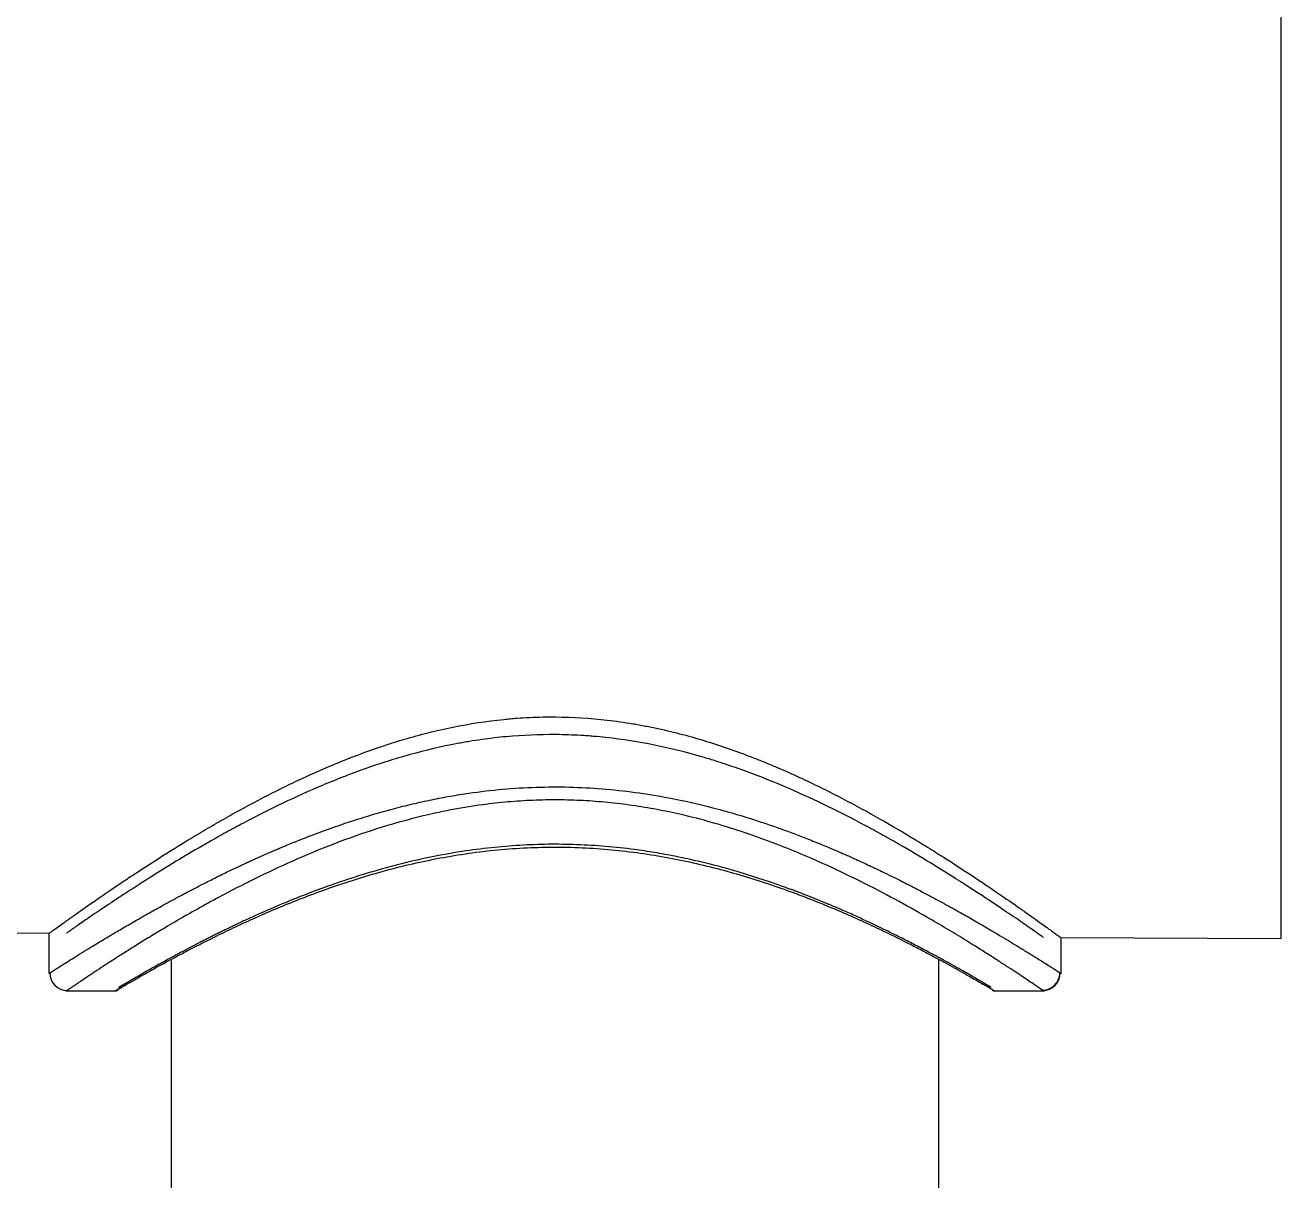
# Model space of a CAD drawing. Header units: millimetres. Extents: x 11618 to 13994, y -5897 to -2537.
# Drawn here: x 12316.13 to 12352.12, y -4191.16 to -4158.07 of the extents above; entities that cross this region are included whole.
import ezdxf

# ---------------------------------------------------------------- set-up
doc = ezdxf.new("R2010")
doc.units = ezdxf.units.MM
doc.layers.add('DIM', color=3, linetype='Continuous', lineweight=13)
doc.styles.get("Standard").update_dxf_attribs({"font": 'arial.ttf'})
doc.dimstyles.get("Standard").update_dxf_attribs({"dimtxt": 0.18, "dimasz": 0.18, "dimexe": 0.18, "dimexo": 0.0625, "dimgap": 0.09, "dimtad": 0, "dimtih": 1, "dimtoh": 1, "dimdec": 1, "dimdsep": 46, "dimtxsty": 'Standard', "dimcen": 0.09, "dimadec": 0, "dimazin": 0, "dimtfac": 1, "dimtdec": 1, "dimtofl": 0, "dimtmove": 0, "dimatfit": 3, "dimfxl": 1, "dimtolj": 1, "dimtzin": 0, "dimarcsym": 0})

# ---------------------------------------------------------------- blocks, each defined once
blk = doc.blocks.new('*D7')
at = {"layer": 'Defpoints', "color": 0, "transparency": 16777216}
for p in [(12331.318, -3489.71), (12736.437, -5533.88), (12816.946, -5533.88)]:
    blk.add_point(p, dxfattribs=at)
at = {"layer": 'DIM', "color": 0, "lineweight": -2, "transparency": 16777216}
for p, q in [((12331.381, -3489.71), (12817.126, -3489.71)), ((12816.946, -3507.71), (12816.946, -4494.996)), ((12816.946, -5515.88), (12816.946, -4528.595)), ((12736.499, -5533.88), (12817.126, -5533.88))]:
    blk.add_line(p, q, dxfattribs=at)
at = {"layer": 'DIM', "color": 0, "transparency": 16777216}
for points in [[(12813.946, -3507.71), (12819.946, -3507.71), (12816.946, -3489.71)], [(12813.946, -5515.88), (12819.946, -5515.88), (12816.946, -5533.88)]]:
    blk.add_solid(points, dxfattribs=at)
at = {"layer": 'DIM', "color": 3, "transparency": 16777216, "insert": (12816.946, -4511.795), "char_height": 18, "attachment_point": 5}
blk.add_mtext('\\A1;(2280)', dxfattribs=at)

msp = doc.modelspace()

# ---------------------------------------------------------------- linework, layer by layer
at = {"linetype": 'Continuous', "lineweight": 18}
for p, q in [((12352.118, -4144.249), (12352.118, -4184.249)), ((12284.306, -4183.951), (12316.823, -4184.094)), ((12316.818, -4185.249), (12316.818, -4184.098)), ((12345.814, -4184.222), (12352.118, -4184.249)), ((12345.818, -4185.249), (12345.818, -4184.225)), ((12320.318, -4184.879), (12320.318, -4654)), ((12342.318, -4654), (12342.318, -4184.865)), ((12317.298, -4185.749), (12318.75, -4185.749)), ((12343.885, -4185.749), (12345.342, -4185.749)), ((12343.912, -4185.745), (12343.919, -4185.749))]:
    msp.add_line(p, q, dxfattribs=at)
for centre, major_axis, ratio, start_param, end_param in [((12317.341, -4185.234), (0.277, -0.416), 0.99765, 4.12589, 5.694515), ((12345.296, -4185.235), (0.277, 0.416), 0.997724, 3.730242, 5.298935), ((12318.724, -4185.646), (0.0507, -0.0862), 0.999408, 0.182879, 0.493111)]:
    msp.add_ellipse(centre, major_axis=major_axis, ratio=ratio, start_param=start_param, end_param=end_param, dxfattribs=at)
for points, knots in [([(12316.818, -4184.098), (12316.818, -4184.098), (12316.844, -4184.079), (12316.945, -4184.006), (12317.02, -4183.952), (12317.169, -4183.845), (12317.224, -4183.805), (12317.317, -4183.739), (12317.349, -4183.716), (12317.417, -4183.668), (12317.452, -4183.642), (12317.636, -4183.512), (12317.804, -4183.394), (12318.18, -4183.132), (12318.388, -4182.989), (12318.728, -4182.757), (12318.847, -4182.678), (12319.031, -4182.554), (12319.094, -4182.512), (12319.222, -4182.427), (12319.287, -4182.385), (12319.617, -4182.168), (12319.896, -4181.988), (12320.485, -4181.618), (12320.794, -4181.428), (12321.281, -4181.138), (12321.447, -4181.041), (12321.701, -4180.894), (12321.787, -4180.845), (12321.961, -4180.747), (12322.049, -4180.697), (12322.493, -4180.451), (12322.859, -4180.256), (12323.614, -4179.874), (12324.004, -4179.687), (12324.81, -4179.327), (12325.226, -4179.153), (12325.873, -4178.909), (12326.092, -4178.83), (12326.427, -4178.717), (12326.54, -4178.679), (12326.767, -4178.607), (12326.88, -4178.572), (12327.452, -4178.403), (12327.918, -4178.285), (12328.869, -4178.091), (12329.354, -4178.016), (12329.911, -4177.96), (12329.974, -4177.954), (12330.098, -4177.943), (12330.285, -4177.928), (12330.471, -4177.917), (12330.843, -4177.899), (12331.09, -4177.895), (12331.832, -4177.9), (12332.324, -4177.931), (12333.058, -4178.016), (12333.303, -4178.05), (12333.608, -4178.101), (12333.669, -4178.112), (12333.79, -4178.134), (12333.972, -4178.168), (12334.152, -4178.205), (12334.748, -4178.334), (12335.211, -4178.458), (12336.116, -4178.738), (12336.557, -4178.893), (12337.095, -4179.102), (12337.256, -4179.166), (12337.415, -4179.232), (12337.521, -4179.276), (12337.574, -4179.298), (12337.837, -4179.41), (12338.043, -4179.501), (12338.649, -4179.778), (12339.039, -4179.968), (12339.791, -4180.355), (12340.154, -4180.552), (12340.855, -4180.946), (12341.193, -4181.143), (12341.559, -4181.364), (12341.599, -4181.388), (12341.68, -4181.437), (12341.72, -4181.461), (12341.84, -4181.534), (12342.076, -4181.68), (12342.302, -4181.822), (12342.742, -4182.101), (12343.019, -4182.281), (12343.54, -4182.626), (12343.784, -4182.79), (12344.237, -4183.1), (12344.446, -4183.245), (12344.661, -4183.396), (12344.684, -4183.412), (12344.731, -4183.445), (12344.799, -4183.493), (12344.951, -4183.601), (12345.069, -4183.685), (12345.288, -4183.841), (12345.412, -4183.93), (12345.562, -4184.039), (12345.606, -4184.071), (12345.664, -4184.112), (12345.681, -4184.125), (12345.706, -4184.143), (12345.713, -4184.148), (12345.728, -4184.159), (12345.735, -4184.164), (12345.792, -4184.206), (12345.818, -4184.225), (12345.818, -4184.225)], [0, 0, 0, 0, 0.031252, 0.031252, 0.062505, 0.062505, 0.078131, 0.078131, 0.085944, 0.085944, 0.093757, 0.093757, 0.12501, 0.12501, 0.156262, 0.156262, 0.171888, 0.171888, 0.179701, 0.179701, 0.187515, 0.187515, 0.218767, 0.218767, 0.250019, 0.250019, 0.265646, 0.265646, 0.273459, 0.273459, 0.281272, 0.281272, 0.312524, 0.312524, 0.343777, 0.343777, 0.375029, 0.375029, 0.390655, 0.390655, 0.398468, 0.398468, 0.406281, 0.406281, 0.437534, 0.437534, 0.468786, 0.468786, 0.472693, 0.472693, 0.476599, 0.484413, 0.484413, 0.500039, 0.500039, 0.531291, 0.531291, 0.546917, 0.546917, 0.550824, 0.550824, 0.55473, 0.562544, 0.562544, 0.593796, 0.593796, 0.625048, 0.625048, 0.632862, 0.636768, 0.636768, 0.640675, 0.640675, 0.656301, 0.656301, 0.687553, 0.687553, 0.718806, 0.718806, 0.750058, 0.750058, 0.753965, 0.753965, 0.757871, 0.757871, 0.765684, 0.781311, 0.781311, 0.812563, 0.812563, 0.843815, 0.843815, 0.875068, 0.875068, 0.878974, 0.878974, 0.882881, 0.890694, 0.90632, 0.90632, 0.937573, 0.937573, 0.953199, 0.953199, 0.961012, 0.961012, 0.964919, 0.964919, 0.968825, 0.968825, 1, 1, 1, 1]), ([(12345.318, -4184.219), (12345.318, -4184.219), (12345.294, -4184.202), (12345.197, -4184.134), (12345.125, -4184.083), (12344.983, -4183.984), (12344.93, -4183.947), (12344.841, -4183.886), (12344.795, -4183.853), (12344.745, -4183.819), (12344.711, -4183.796), (12344.694, -4183.784), (12344.536, -4183.675), (12344.374, -4183.564), (12344.013, -4183.321), (12343.814, -4183.187), (12343.486, -4182.972), (12343.373, -4182.898), (12343.195, -4182.783), (12343.135, -4182.744), (12343.042, -4182.684), (12343.011, -4182.665), (12342.949, -4182.625), (12342.917, -4182.604), (12342.631, -4182.423), (12342.362, -4182.255), (12341.795, -4181.91), (12341.497, -4181.733), (12341.028, -4181.463), (12340.868, -4181.372), (12340.622, -4181.236), (12340.498, -4181.167), (12340.371, -4181.098), (12340.287, -4181.053), (12340.244, -4181.03), (12339.858, -4180.823), (12339.505, -4180.641), (12338.775, -4180.285), (12338.398, -4180.111), (12337.621, -4179.775), (12337.22, -4179.614), (12336.598, -4179.386), (12336.387, -4179.312), (12336.118, -4179.224), (12336.064, -4179.206), (12335.956, -4179.171), (12335.901, -4179.154), (12335.738, -4179.103), (12335.628, -4179.07), (12335.077, -4178.911), (12334.629, -4178.799), (12333.716, -4178.613), (12333.251, -4178.539), (12332.659, -4178.475), (12332.539, -4178.463), (12332.36, -4178.448), (12332.3, -4178.444), (12332.18, -4178.435), (12331.881, -4178.416), (12331.583, -4178.406), (12330.869, -4178.4), (12330.396, -4178.42), (12329.69, -4178.485), (12329.455, -4178.513), (12329.103, -4178.562), (12328.986, -4178.58), (12328.811, -4178.609), (12328.753, -4178.619), (12328.636, -4178.639), (12328.578, -4178.65), (12328.057, -4178.748), (12327.606, -4178.854), (12326.725, -4179.098), (12326.295, -4179.234), (12325.822, -4179.402), (12325.77, -4179.42), (12325.666, -4179.458), (12325.613, -4179.478), (12325.458, -4179.535), (12325.355, -4179.575), (12325.049, -4179.694), (12324.849, -4179.775), (12324.26, -4180.023), (12323.882, -4180.195), (12323.15, -4180.545), (12322.797, -4180.724), (12322.285, -4180.993), (12322.118, -4181.083), (12321.871, -4181.219), (12321.789, -4181.264), (12321.628, -4181.354), (12321.548, -4181.399), (12321.152, -4181.623), (12320.853, -4181.799), (12320.285, -4182.141), (12320.017, -4182.306), (12319.513, -4182.624), (12319.277, -4182.775), (12318.948, -4182.99), (12318.842, -4183.06), (12318.69, -4183.16), (12318.641, -4183.193), (12318.544, -4183.257), (12318.497, -4183.289), (12318.269, -4183.441), (12318.108, -4183.551), (12317.828, -4183.743), (12317.709, -4183.825), (12317.564, -4183.925), (12317.522, -4183.955), (12317.475, -4183.987), (12317.467, -4183.993), (12317.45, -4184.005), (12317.426, -4184.021), (12317.405, -4184.036), (12317.343, -4184.079), (12317.318, -4184.096), (12317.318, -4184.096)], [0, 0, 0, 0, 0.03125, 0.03125, 0.0625, 0.0625, 0.078125, 0.078125, 0.085938, 0.089844, 0.089844, 0.09375, 0.09375, 0.125, 0.125, 0.15625, 0.15625, 0.171875, 0.171875, 0.179688, 0.179688, 0.183594, 0.183594, 0.1875, 0.1875, 0.21875, 0.21875, 0.25, 0.25, 0.265625, 0.265625, 0.273438, 0.277344, 0.277344, 0.28125, 0.28125, 0.3125, 0.3125, 0.34375, 0.34375, 0.375, 0.375, 0.390625, 0.390625, 0.394531, 0.394531, 0.398438, 0.398438, 0.40625, 0.40625, 0.4375, 0.4375, 0.46875, 0.46875, 0.476563, 0.476563, 0.480469, 0.480469, 0.484375, 0.5, 0.5, 0.53125, 0.53125, 0.546875, 0.546875, 0.554688, 0.554688, 0.558594, 0.558594, 0.5625, 0.5625, 0.59375, 0.59375, 0.625, 0.625, 0.628906, 0.628906, 0.632813, 0.632813, 0.640625, 0.640625, 0.65625, 0.65625, 0.6875, 0.6875, 0.71875, 0.71875, 0.734375, 0.734375, 0.742188, 0.742188, 0.75, 0.75, 0.78125, 0.78125, 0.8125, 0.8125, 0.84375, 0.84375, 0.859375, 0.859375, 0.867188, 0.867188, 0.875, 0.875, 0.90625, 0.90625, 0.9375, 0.9375, 0.953125, 0.953125, 0.957031, 0.957031, 0.960938, 0.96875, 0.96875, 1, 1, 1, 1]), ([(12318.724, -4185.746), (12318.724, -4185.746), (12318.723, -4185.747), (12318.722, -4185.747), (12318.721, -4185.748), (12318.72, -4185.748), (12318.719, -4185.749), (12318.719, -4185.749), (12318.718, -4185.749), (12318.718, -4185.749), (12318.719, -4185.749), (12318.719, -4185.749), (12318.719, -4185.749), (12318.72, -4185.748), (12318.721, -4185.748), (12318.722, -4185.747), (12318.723, -4185.746), (12318.724, -4185.746), (12318.726, -4185.745), (12318.728, -4185.744), (12318.73, -4185.743), (12318.732, -4185.741), (12318.734, -4185.74), (12318.737, -4185.738), (12318.739, -4185.737), (12318.742, -4185.735), (12318.745, -4185.733), (12318.748, -4185.732), (12318.752, -4185.73), (12318.755, -4185.727), (12318.759, -4185.725), (12318.763, -4185.723), (12318.767, -4185.721), (12318.771, -4185.718), (12318.776, -4185.715), (12318.78, -4185.713), (12318.785, -4185.71), (12318.79, -4185.707), (12318.795, -4185.704), (12318.801, -4185.701), (12318.806, -4185.697), (12318.812, -4185.694), (12318.818, -4185.691), (12318.824, -4185.687), (12318.83, -4185.683), (12318.837, -4185.679), (12318.843, -4185.676), (12318.85, -4185.672), (12318.857, -4185.667), (12318.864, -4185.663), (12318.872, -4185.659), (12318.879, -4185.655), (12318.887, -4185.65), (12318.895, -4185.645), (12318.936, -4185.622), (12319.02, -4185.572), (12319.173, -4185.484), (12319.356, -4185.378), (12319.567, -4185.258), (12319.805, -4185.125), (12320.069, -4184.979), (12320.36, -4184.821), (12320.711, -4184.634), (12321.13, -4184.417), (12321.626, -4184.168), (12322.163, -4183.91), (12322.736, -4183.647), (12323.343, -4183.383), (12323.985, -4183.122), (12324.656, -4182.868), (12325.355, -4182.627), (12326.084, -4182.401), (12326.843, -4182.194), (12327.628, -4182.013), (12328.433, -4181.862), (12329.255, -4181.744), (12330.094, -4181.664), (12330.935, -4181.625), (12331.779, -4181.627), (12332.621, -4181.67), (12333.454, -4181.753), (12334.274, -4181.873), (12335.08, -4182.028), (12335.863, -4182.212), (12336.622, -4182.421), (12337.353, -4182.65), (12338.055, -4182.895), (12338.725, -4183.15), (12339.361, -4183.411), (12339.965, -4183.675), (12340.535, -4183.938), (12341.066, -4184.195), (12341.518, -4184.423), (12341.9, -4184.62), (12342.219, -4184.79), (12342.512, -4184.949), (12342.782, -4185.097), (12343.025, -4185.233), (12343.241, -4185.355), (12343.428, -4185.463), (12343.542, -4185.529), (12343.605, -4185.565), (12343.628, -4185.578), (12343.65, -4185.591), (12343.671, -4185.604), (12343.691, -4185.616), (12343.711, -4185.627), (12343.729, -4185.638), (12343.747, -4185.648), (12343.764, -4185.658), (12343.78, -4185.668), (12343.795, -4185.676), (12343.809, -4185.685), (12343.823, -4185.693), (12343.835, -4185.7), (12343.847, -4185.707), (12343.858, -4185.713), (12343.867, -4185.719), (12343.877, -4185.724), (12343.885, -4185.729), (12343.892, -4185.734), (12343.898, -4185.737), (12343.904, -4185.741), (12343.909, -4185.743), (12343.911, -4185.745), (12343.912, -4185.745)], [0, 0, 0, 0, 0.001182, 0.002364, 0.003545, 0.004726, 0.005907, 0.007087, 0.008268, 0.009448, 0.010628, 0.011808, 0.012988, 0.014168, 0.015347, 0.016527, 0.017706, 0.018885, 0.020065, 0.021244, 0.022423, 0.023603, 0.024782, 0.025961, 0.027141, 0.02832, 0.0295, 0.03068, 0.03186, 0.03304, 0.03422, 0.0354, 0.036581, 0.037762, 0.038943, 0.040124, 0.041306, 0.042488, 0.04367, 0.044852, 0.046035, 0.047218, 0.048402, 0.049586, 0.05077, 0.051955, 0.05314, 0.054325, 0.055512, 0.056698, 0.057885, 0.059073, 0.060261, 0.06145, 0.062639, 0.078202, 0.093807, 0.109491, 0.125289, 0.140807, 0.156377, 0.172028, 0.187793, 0.208567, 0.229359, 0.250236, 0.271229, 0.292071, 0.312834, 0.333838, 0.354525, 0.374979, 0.396197, 0.41703, 0.437587, 0.458647, 0.479457, 0.500155, 0.520847, 0.541572, 0.562471, 0.583068, 0.603916, 0.625134, 0.645729, 0.666593, 0.687815, 0.708473, 0.729264, 0.750259, 0.771118, 0.791936, 0.812782, 0.82849, 0.844096, 0.859632, 0.875126, 0.890852, 0.906459, 0.921982, 0.937455, 0.940083, 0.942707, 0.945329, 0.947947, 0.950563, 0.953177, 0.955788, 0.958397, 0.961004, 0.96361, 0.966213, 0.968816, 0.971417, 0.974017, 0.976616, 0.979215, 0.981813, 0.984411, 0.987008, 0.989606, 0.992204, 0.994802, 0.997401, 1, 1, 1, 1]), ([(12343.812, -4185.645), (12343.812, -4185.645), (12343.81, -4185.644), (12343.808, -4185.643), (12343.806, -4185.642), (12343.804, -4185.64), (12343.801, -4185.639), (12343.798, -4185.637), (12343.795, -4185.635), (12343.791, -4185.633), (12343.788, -4185.631), (12343.784, -4185.629), (12343.78, -4185.626), (12343.775, -4185.624), (12343.771, -4185.621), (12343.766, -4185.618), (12343.761, -4185.615), (12343.756, -4185.612), (12343.75, -4185.609), (12343.744, -4185.605), (12343.738, -4185.602), (12343.732, -4185.598), (12343.726, -4185.594), (12343.719, -4185.59), (12343.712, -4185.586), (12343.705, -4185.582), (12343.697, -4185.578), (12343.69, -4185.573), (12343.682, -4185.568), (12343.674, -4185.564), (12343.666, -4185.559), (12343.657, -4185.554), (12343.648, -4185.549), (12343.639, -4185.543), (12343.63, -4185.538), (12343.62, -4185.532), (12343.61, -4185.526), (12343.6, -4185.521), (12343.59, -4185.515), (12343.58, -4185.508), (12343.569, -4185.502), (12343.558, -4185.496), (12343.547, -4185.489), (12343.535, -4185.482), (12343.524, -4185.476), (12343.512, -4185.469), (12343.5, -4185.462), (12343.446, -4185.431), (12343.341, -4185.369), (12343.16, -4185.265), (12342.948, -4185.144), (12342.712, -4185.012), (12342.454, -4184.869), (12342.174, -4184.716), (12341.857, -4184.547), (12341.565, -4184.395), (12341.309, -4184.264), (12341.096, -4184.157), (12340.855, -4184.037), (12340.583, -4183.905), (12340.279, -4183.762), (12339.998, -4183.633), (12339.761, -4183.526), (12339.588, -4183.45), (12339.438, -4183.385), (12339.312, -4183.331), (12339.21, -4183.288), (12339.134, -4183.256), (12339.084, -4183.235), (12339.034, -4183.214), (12338.976, -4183.191), (12338.902, -4183.16), (12338.828, -4183.13), (12338.756, -4183.101), (12338.684, -4183.073), (12338.613, -4183.045), (12338.544, -4183.017), (12338.475, -4182.991), (12338.407, -4182.964), (12338.341, -4182.939), (12338.276, -4182.914), (12338.211, -4182.89), (12338.148, -4182.866), (12337.864, -4182.761), (12337.365, -4182.585), (12336.649, -4182.358), (12335.982, -4182.17), (12335.357, -4182.016), (12334.762, -4181.889), (12334.176, -4181.782), (12333.514, -4181.683), (12332.772, -4181.602), (12331.947, -4181.552), (12331.124, -4181.541), (12330.302, -4181.571), (12329.477, -4181.64), (12328.538, -4181.763), (12327.477, -4181.963), (12326.549, -4182.196), (12325.834, -4182.407), (12325.323, -4182.57), (12324.789, -4182.754), (12324.336, -4182.922), (12323.955, -4183.071), (12323.639, -4183.199), (12323.343, -4183.323), (12323.08, -4183.437), (12322.859, -4183.534), (12322.642, -4183.631), (12322.453, -4183.718), (12322.29, -4183.795), (12322.152, -4183.86), (12322.019, -4183.924), (12321.89, -4183.986), (12321.767, -4184.046), (12321.647, -4184.105), (12321.533, -4184.162), (12321.422, -4184.217), (12321.316, -4184.271), (12321.214, -4184.323), (12321.115, -4184.373), (12321.021, -4184.422), (12320.865, -4184.503), (12320.654, -4184.614), (12320.403, -4184.749), (12320.176, -4184.873), (12319.971, -4184.986), (12319.762, -4185.103), (12319.555, -4185.22), (12319.359, -4185.333), (12319.195, -4185.428), (12319.097, -4185.485), (12319.045, -4185.516), (12319.026, -4185.527), (12319.007, -4185.538), (12318.99, -4185.548), (12318.973, -4185.558), (12318.957, -4185.567), (12318.942, -4185.576), (12318.928, -4185.585), (12318.914, -4185.592), (12318.902, -4185.6), (12318.89, -4185.607), (12318.88, -4185.613), (12318.87, -4185.619), (12318.861, -4185.624), (12318.853, -4185.629), (12318.846, -4185.633), (12318.839, -4185.637), (12318.834, -4185.64), (12318.829, -4185.643), (12318.825, -4185.645), (12318.822, -4185.647), (12318.82, -4185.648), (12318.819, -4185.649), (12318.819, -4185.649), (12318.818, -4185.649)], [0, 0, 0, 0, 0.001338, 0.002676, 0.004016, 0.005356, 0.006698, 0.00804, 0.009383, 0.010727, 0.012072, 0.013417, 0.014764, 0.016112, 0.01746, 0.01881, 0.020161, 0.021512, 0.022865, 0.024218, 0.025573, 0.026928, 0.028285, 0.029642, 0.031001, 0.032361, 0.033721, 0.035083, 0.036446, 0.03781, 0.039175, 0.040541, 0.041908, 0.043277, 0.044646, 0.046016, 0.047388, 0.048761, 0.050135, 0.05151, 0.052886, 0.054264, 0.055643, 0.057022, 0.058404, 0.059786, 0.061169, 0.062554, 0.077597, 0.092992, 0.108748, 0.124873, 0.139415, 0.154653, 0.170593, 0.187237, 0.195518, 0.204654, 0.214646, 0.225494, 0.237197, 0.249756, 0.256763, 0.262884, 0.26812, 0.272471, 0.275936, 0.278516, 0.280211, 0.28102, 0.283536, 0.286008, 0.288436, 0.290819, 0.293159, 0.295454, 0.297704, 0.299911, 0.302073, 0.304191, 0.306265, 0.308295, 0.31028, 0.312221, 0.334949, 0.355844, 0.374915, 0.39137, 0.407291, 0.42269, 0.437579, 0.458632, 0.479389, 0.499895, 0.520391, 0.541245, 0.562501, 0.592625, 0.625084, 0.638915, 0.653885, 0.669997, 0.687254, 0.696346, 0.706772, 0.718532, 0.726363, 0.734194, 0.742025, 0.749857, 0.755252, 0.760548, 0.765744, 0.770842, 0.77584, 0.780739, 0.785539, 0.790239, 0.794841, 0.799344, 0.803748, 0.808052, 0.812258, 0.825587, 0.838507, 0.851019, 0.863127, 0.874833, 0.890987, 0.906806, 0.9223, 0.937479, 0.94012, 0.942757, 0.945391, 0.948021, 0.950648, 0.953272, 0.955892, 0.958509, 0.961123, 0.963734, 0.966342, 0.968947, 0.97155, 0.974149, 0.976745, 0.979339, 0.981931, 0.984519, 0.987105, 0.989689, 0.99227, 0.994849, 0.997426, 1, 1, 1, 1]), ([(12345.284, -4185.726), (12345.349, -4185.725), (12345.443, -4185.707), (12345.559, -4185.646), (12345.639, -4185.581), (12345.704, -4185.502), (12345.764, -4185.385), (12345.782, -4185.291), (12345.783, -4185.226)], [0, 0, 0, 0, 0.239536, 0.368422, 0.500021, 0.631617, 0.760493, 1, 1, 1, 1]), ([(12317.318, -4185.749), (12317.318, -4185.749), (12317.318, -4185.749), (12317.319, -4185.749), (12317.319, -4185.749), (12317.32, -4185.748), (12317.321, -4185.748), (12317.322, -4185.747), (12317.323, -4185.746), (12317.325, -4185.745), (12317.326, -4185.744), (12317.328, -4185.742), (12317.331, -4185.741), (12317.333, -4185.739), (12317.336, -4185.738), (12317.338, -4185.736), (12317.342, -4185.733), (12317.345, -4185.731), (12317.348, -4185.729), (12317.351, -4185.727), (12317.352, -4185.727)], [0, 0, 0, 0, 0.032691, 0.089952, 0.14721, 0.204467, 0.261722, 0.318978, 0.376234, 0.433491, 0.490751, 0.548014, 0.605281, 0.662553, 0.719831, 0.777116, 0.834408, 0.891709, 0.949018, 1, 1, 1, 1]), ([(12318.893, -4185.646), (12318.891, -4185.648), (12318.883, -4185.652), (12318.87, -4185.66), (12318.854, -4185.669), (12318.839, -4185.678), (12318.825, -4185.686), (12318.812, -4185.694), (12318.799, -4185.702), (12318.788, -4185.708), (12318.777, -4185.715), (12318.768, -4185.72), (12318.762, -4185.723), (12318.76, -4185.725)], [0, 0, 0, 0, 0.036271, 0.13408, 0.231823, 0.329508, 0.427139, 0.524726, 0.622273, 0.719788, 0.817278, 0.914748, 1, 1, 1, 1]), ([(12345.319, -4185.749), (12345.319, -4185.749), (12345.318, -4185.749), (12345.318, -4185.749), (12345.318, -4185.749), (12345.317, -4185.748), (12345.316, -4185.748), (12345.315, -4185.747), (12345.313, -4185.746), (12345.312, -4185.745), (12345.31, -4185.743), (12345.308, -4185.742), (12345.306, -4185.741), (12345.303, -4185.739), (12345.301, -4185.737), (12345.298, -4185.735), (12345.295, -4185.733), (12345.291, -4185.731), (12345.288, -4185.728), (12345.285, -4185.727), (12345.284, -4185.726)], [0, 0, 0, 0, 0.0479, 0.104302, 0.160701, 0.217098, 0.273495, 0.329891, 0.386288, 0.442687, 0.499088, 0.555493, 0.611902, 0.668316, 0.724736, 0.781162, 0.837596, 0.894039, 0.950491, 1, 1, 1, 1])]:
    msp.add_open_spline(points, degree=3, knots=knots, dxfattribs=at)
at = {"linetype": 'Continuous', "lineweight": 13}
for points, knots in [([(12316.842, -4185.234), (12316.843, -4185.233), (12316.845, -4185.232), (12316.849, -4185.23), (12316.852, -4185.228), (12316.856, -4185.225), (12316.86, -4185.223), (12316.864, -4185.22), (12316.868, -4185.217), (12316.873, -4185.214), (12316.878, -4185.211), (12316.882, -4185.208), (12316.888, -4185.205), (12316.893, -4185.201), (12316.899, -4185.198), (12316.904, -4185.194), (12316.91, -4185.19), (12316.916, -4185.186), (12316.923, -4185.182), (12316.929, -4185.178), (12316.936, -4185.174), (12316.943, -4185.169), (12316.95, -4185.165), (12316.957, -4185.16), (12316.965, -4185.155), (12316.973, -4185.15), (12316.981, -4185.145), (12316.989, -4185.14), (12316.997, -4185.134), (12317.006, -4185.129), (12317.015, -4185.123), (12317.024, -4185.118), (12317.033, -4185.112), (12317.042, -4185.106), (12317.052, -4185.1), (12317.062, -4185.093), (12317.072, -4185.087), (12317.082, -4185.08), (12317.092, -4185.074), (12317.103, -4185.067), (12317.114, -4185.06), (12317.125, -4185.053), (12317.136, -4185.046), (12317.148, -4185.039), (12317.159, -4185.031), (12317.171, -4185.024), (12317.183, -4185.016), (12317.196, -4185.008), (12317.208, -4185), (12317.221, -4184.992), (12317.234, -4184.984), (12317.247, -4184.976), (12317.26, -4184.967), (12317.274, -4184.959), (12317.341, -4184.916), (12317.474, -4184.833), (12317.699, -4184.692), (12317.961, -4184.53), (12318.249, -4184.355), (12318.561, -4184.167), (12318.897, -4183.967), (12319.276, -4183.747), (12319.612, -4183.556), (12319.89, -4183.4), (12320.1, -4183.283), (12320.332, -4183.156), (12320.59, -4183.018), (12320.873, -4182.868), (12321.183, -4182.708), (12321.469, -4182.563), (12321.713, -4182.443), (12321.897, -4182.353), (12322.059, -4182.275), (12322.2, -4182.208), (12322.318, -4182.153), (12322.412, -4182.108), (12322.483, -4182.076), (12322.529, -4182.054), (12322.577, -4182.032), (12322.632, -4182.007), (12322.704, -4181.974), (12322.775, -4181.942), (12322.846, -4181.911), (12322.915, -4181.879), (12322.984, -4181.849), (12323.052, -4181.819), (12323.119, -4181.79), (12323.185, -4181.761), (12323.251, -4181.733), (12323.315, -4181.705), (12323.379, -4181.678), (12323.441, -4181.652), (12323.503, -4181.626), (12323.563, -4181.6), (12323.623, -4181.576), (12323.874, -4181.472), (12324.311, -4181.299), (12324.937, -4181.068), (12325.538, -4180.864), (12326.117, -4180.685), (12326.679, -4180.528), (12327.232, -4180.389), (12327.779, -4180.268), (12328.317, -4180.165), (12328.992, -4180.056), (12329.81, -4179.961), (12330.772, -4179.902), (12331.726, -4179.898), (12332.675, -4179.948), (12333.626, -4180.051), (12334.703, -4180.227), (12335.92, -4180.505), (12336.911, -4180.8), (12337.594, -4181.033), (12337.97, -4181.167), (12338.362, -4181.315), (12338.769, -4181.475), (12339.19, -4181.648), (12339.573, -4181.813), (12339.937, -4181.976), (12340.297, -4182.141), (12340.645, -4182.306), (12340.951, -4182.456), (12341.186, -4182.573), (12341.383, -4182.672), (12341.542, -4182.754), (12341.741, -4182.857), (12341.981, -4182.983), (12342.265, -4183.135), (12342.528, -4183.278), (12342.772, -4183.413), (12342.997, -4183.539), (12343.203, -4183.657), (12343.442, -4183.794), (12343.708, -4183.949), (12343.993, -4184.117), (12344.252, -4184.272), (12344.487, -4184.414), (12344.727, -4184.561), (12344.965, -4184.709), (12345.191, -4184.85), (12345.381, -4184.97), (12345.493, -4185.041), (12345.553, -4185.079), (12345.574, -4185.093), (12345.594, -4185.105), (12345.613, -4185.118), (12345.632, -4185.129), (12345.649, -4185.14), (12345.666, -4185.151), (12345.681, -4185.161), (12345.696, -4185.171), (12345.71, -4185.18), (12345.723, -4185.188), (12345.736, -4185.196), (12345.747, -4185.203), (12345.758, -4185.21), (12345.768, -4185.216), (12345.776, -4185.222), (12345.784, -4185.227), (12345.792, -4185.232), (12345.798, -4185.236), (12345.803, -4185.24), (12345.808, -4185.243), (12345.812, -4185.245), (12345.815, -4185.247), (12345.817, -4185.248), (12345.818, -4185.249), (12345.818, -4185.249), (12345.818, -4185.249)], [0, 0, 0, 0, 0.001156, 0.002313, 0.00347, 0.004629, 0.005788, 0.006948, 0.008108, 0.00927, 0.010432, 0.011595, 0.012759, 0.013923, 0.015089, 0.016255, 0.017422, 0.01859, 0.019759, 0.020928, 0.022099, 0.02327, 0.024442, 0.025615, 0.026789, 0.027964, 0.029139, 0.030316, 0.031493, 0.032672, 0.033851, 0.035031, 0.036212, 0.037394, 0.038577, 0.039761, 0.040946, 0.042132, 0.043319, 0.044506, 0.045695, 0.046885, 0.048075, 0.049267, 0.05046, 0.051653, 0.052848, 0.054044, 0.055241, 0.056438, 0.057637, 0.058837, 0.060038, 0.06124, 0.062443, 0.077542, 0.093006, 0.108847, 0.125074, 0.139659, 0.154943, 0.170931, 0.187625, 0.194685, 0.202363, 0.210659, 0.219574, 0.229106, 0.239257, 0.250027, 0.256339, 0.261942, 0.266837, 0.271022, 0.274498, 0.277265, 0.279323, 0.280672, 0.281312, 0.28341, 0.285476, 0.287511, 0.289512, 0.291482, 0.29342, 0.295325, 0.297199, 0.29904, 0.300849, 0.302626, 0.30437, 0.306083, 0.307763, 0.309412, 0.311028, 0.312612, 0.329716, 0.345756, 0.360734, 0.374655, 0.387924, 0.400815, 0.413336, 0.425495, 0.4373, 0.458472, 0.479332, 0.499944, 0.520283, 0.541086, 0.562412, 0.592296, 0.624927, 0.633865, 0.643401, 0.653536, 0.664271, 0.675606, 0.687542, 0.696093, 0.706499, 0.718761, 0.727172, 0.734499, 0.740741, 0.745899, 0.749973, 0.760181, 0.769965, 0.779326, 0.788263, 0.796776, 0.804867, 0.812534, 0.825691, 0.838476, 0.850892, 0.862942, 0.87463, 0.890762, 0.906573, 0.922073, 0.937275, 0.93972, 0.942162, 0.944602, 0.947038, 0.949471, 0.951902, 0.95433, 0.956755, 0.959177, 0.961597, 0.964014, 0.966429, 0.968841, 0.97125, 0.973658, 0.976063, 0.978466, 0.980866, 0.983265, 0.985661, 0.988056, 0.990448, 0.992839, 0.995228, 0.997615, 1, 1, 1, 1]), ([(12345.284, -4185.726), (12345.284, -4185.726), (12345.283, -4185.725), (12345.28, -4185.723), (12345.276, -4185.72), (12345.271, -4185.717), (12345.266, -4185.714), (12345.262, -4185.71), (12345.256, -4185.707), (12345.251, -4185.703), (12345.245, -4185.699), (12345.24, -4185.696), (12345.234, -4185.691), (12345.228, -4185.687), (12345.221, -4185.683), (12345.214, -4185.678), (12345.208, -4185.674), (12345.2, -4185.669), (12345.193, -4185.664), (12345.186, -4185.659), (12345.178, -4185.654), (12345.139, -4185.627), (12345.057, -4185.572), (12344.905, -4185.469), (12344.719, -4185.345), (12344.502, -4185.201), (12344.255, -4185.039), (12343.979, -4184.86), (12343.673, -4184.664), (12343.303, -4184.431), (12342.858, -4184.157), (12342.33, -4183.84), (12341.661, -4183.453), (12340.831, -4182.995), (12339.805, -4182.47), (12338.703, -4181.957), (12337.644, -4181.524), (12336.675, -4181.18), (12335.814, -4180.915), (12335, -4180.705), (12334.24, -4180.546), (12333.536, -4180.429), (12332.832, -4180.344), (12332.121, -4180.29), (12331.405, -4180.269), (12330.684, -4180.282), (12329.963, -4180.329), (12329.176, -4180.417), (12328.324, -4180.556), (12327.412, -4180.758), (12326.386, -4181.04), (12325.26, -4181.419), (12324.078, -4181.895), (12322.962, -4182.406), (12322.046, -4182.871), (12321.297, -4183.275), (12320.698, -4183.613), (12320.185, -4183.913), (12319.749, -4184.176), (12319.382, -4184.402), (12319.043, -4184.614), (12318.73, -4184.814), (12318.444, -4184.998), (12318.188, -4185.166), (12317.964, -4185.314), (12317.826, -4185.406), (12317.751, -4185.457), (12317.724, -4185.474), (12317.699, -4185.491), (12317.674, -4185.508), (12317.651, -4185.524), (12317.628, -4185.539), (12317.606, -4185.554), (12317.584, -4185.569), (12317.564, -4185.583), (12317.544, -4185.596), (12317.525, -4185.609), (12317.507, -4185.621), (12317.49, -4185.632), (12317.474, -4185.643), (12317.458, -4185.654), (12317.443, -4185.664), (12317.43, -4185.674), (12317.416, -4185.682), (12317.404, -4185.691), (12317.393, -4185.699), (12317.382, -4185.706), (12317.372, -4185.713), (12317.363, -4185.719), (12317.355, -4185.724), (12317.348, -4185.729), (12317.343, -4185.732), (12317.341, -4185.734)], [0, 0, 0, 0, 0.000158, 0.00144, 0.002723, 0.004006, 0.005289, 0.006573, 0.007857, 0.009141, 0.010426, 0.011711, 0.012997, 0.014282, 0.015569, 0.016856, 0.018143, 0.019431, 0.02072, 0.022009, 0.023298, 0.024588, 0.040735, 0.056939, 0.073235, 0.08966, 0.105727, 0.121871, 0.138125, 0.154519, 0.176079, 0.197702, 0.219453, 0.252094, 0.284468, 0.31749, 0.349666, 0.371846, 0.393455, 0.414606, 0.431214, 0.447554, 0.463696, 0.479713, 0.495968, 0.512205, 0.528506, 0.54495, 0.566231, 0.587912, 0.61014, 0.641882, 0.674693, 0.706943, 0.739793, 0.761431, 0.783053, 0.804721, 0.821143, 0.837451, 0.853671, 0.869833, 0.88631, 0.902644, 0.918867, 0.935012, 0.937538, 0.94006, 0.942579, 0.945096, 0.94761, 0.950121, 0.952629, 0.955135, 0.957639, 0.960141, 0.962641, 0.965139, 0.967636, 0.970131, 0.972624, 0.975116, 0.977607, 0.980098, 0.982587, 0.985076, 0.987564, 0.990051, 0.992538, 0.995026, 0.997513, 1, 1, 1, 1]), ([(12316.818, -4185.249), (12316.818, -4185.249), (12316.819, -4185.249), (12316.819, -4185.249), (12316.819, -4185.249), (12316.82, -4185.248), (12316.821, -4185.248), (12316.822, -4185.247), (12316.824, -4185.246), (12316.825, -4185.245), (12316.827, -4185.244), (12316.829, -4185.243), (12316.831, -4185.241), (12316.834, -4185.24), (12316.836, -4185.238), (12316.839, -4185.236), (12316.841, -4185.235), (12316.842, -4185.234)], [0, 0, 0, 0, 0.066607, 0.13322, 0.199841, 0.266469, 0.333106, 0.39975, 0.466404, 0.533067, 0.59974, 0.666422, 0.733115, 0.799819, 0.866534, 0.933261, 1, 1, 1, 1]), ([(12317.341, -4185.734), (12317.34, -4185.734), (12317.338, -4185.736), (12317.335, -4185.738), (12317.333, -4185.739), (12317.33, -4185.741), (12317.328, -4185.743), (12317.326, -4185.744), (12317.324, -4185.745), (12317.323, -4185.746), (12317.322, -4185.747), (12317.321, -4185.748), (12317.32, -4185.748), (12317.319, -4185.749), (12317.319, -4185.749), (12317.318, -4185.749), (12317.318, -4185.749), (12317.318, -4185.749)], [0, 0, 0, 0, 0.069014, 0.138009, 0.206986, 0.275947, 0.344892, 0.413822, 0.482739, 0.551643, 0.620536, 0.689419, 0.758292, 0.827156, 0.896014, 0.964864, 1, 1, 1, 1])]:
    msp.add_open_spline(points, degree=3, knots=knots, dxfattribs=at)
at = {"linetype": 'Continuous', "lineweight": 18}
for points in [[(12318.719, -4185.749), (12318.758, -4185.749), (12318.794, -4185.717)], [(12343.844, -4185.718), (12343.879, -4185.749), (12343.918, -4185.749)]]:
    msp.add_open_spline(points, degree=2, dxfattribs=at)

# ---------------------------------------------------------------- dimensions: what is measured, and where the dimension line sits
at = {"layer": 'DIM', "color": 3}
dim = msp.add_linear_dim(base=(12816.946, -5533.88), p1=(12331.318, -3489.71), p2=(12736.437, -5533.88), angle=90, text='(2280)', dimstyle='Standard', override={"dimtxt": 18, "dimasz": 18, "dimgap": 5, "dimclrt": 3}, dxfattribs=at)
dim.commit()
dim.dimension.update_dxf_attribs({"geometry": '*D7', "text_midpoint": (12816.946, -4511.795)})

doc.saveas('drawing.dxf')
